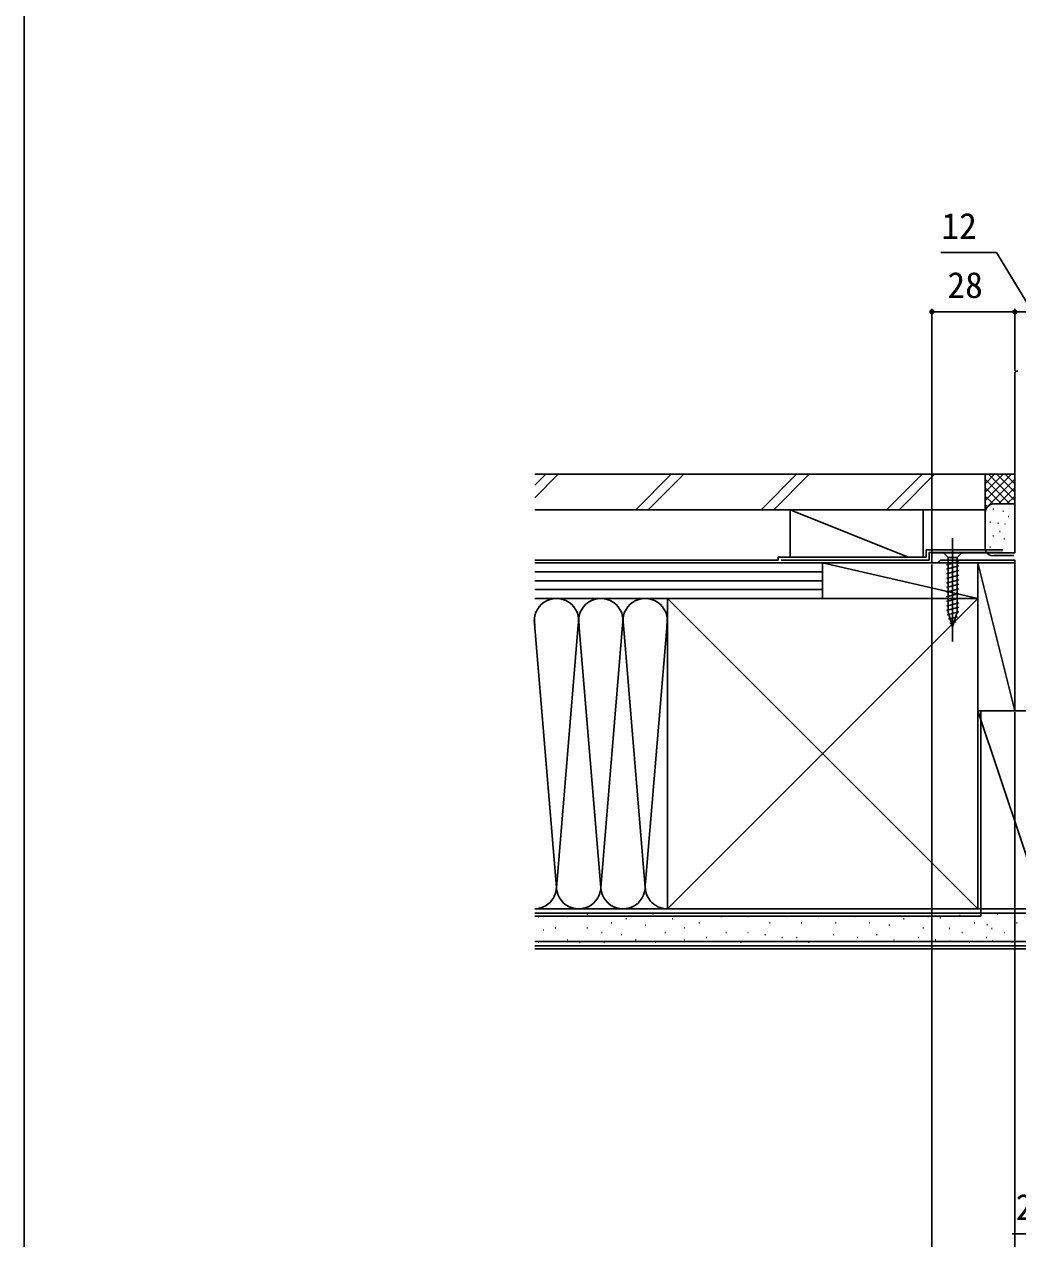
# Model space of a CAD drawing. Units: millimetres, scale not verified. Extents: x -525 to 525, y -783 to 778.
# Drawn here: x -525 to -189, y -576.3 to -165.5 of the extents above; entities that cross this region are included whole.
import ezdxf
from ezdxf.enums import TextEntityAlignment as Align

# ---------------------------------------------------------------- set-up
doc = ezdxf.new("R2010")
doc.units = ezdxf.units.MM
doc.header["$LTSCALE"] = 4
for name, color, linetype in [('0-2_YKK_11', 7, 'Continuous'), ('0-4_YKK_13', 4, 'Continuous'), ('0-6_YKK_D', 6, 'Continuous'), ('0-7_YKK_ZWAK', 7, 'Continuous'), ('0-8_YSS_K', 3, 'Continuous'), ('0-9_YSS_KE', 3, 'Continuous')]:
    doc.layers.add(name, color=color, linetype=linetype)
doc.styles.add('ＭＳ ゴシック', font='')
doc.styles.get('ＭＳ ゴシック').set_extended_font_data('MS Gothic')

msp = doc.modelspace()

# ---------------------------------------------------------------- linework, layer by layer
at = {"layer": '0-2_YKK_11'}
msp.add_lwpolyline([(-190, -283.7), (-190, -344.3), (-218, -344.3), (-218, -347.7), (-216.1, -347.7), (-215.6, -347.2), (-215.1, -346.7), (-190, -346.7), (-190, -397.7), (-185.758, -397.7), (-185.575, -397.58), (-185.025, -397.58), (-184.842, -397.7), (-182.2, -397.7)], dxfattribs=at)
msp.add_arc((-189, -283.7), 1, 90.00001, 179.99999, dxfattribs=at)
at = {"layer": '0-4_YKK_13'}
for p, q in [((-211, -339.3), (-211, -374.3)), ((-207.9, -344.3), (-214.1, -344.3)), ((-214.1, -344.3), (-212.55, -345.85)), ((-207.9, -344.3), (-209.45, -345.85)), ((-213.1, -348.276), (-208.9, -347.151)), ((-213.1, -349.829), (-208.9, -348.704)), ((-212.55, -345.85), (-212.55, -364.384)), ((-209.45, -345.85), (-212.55, -345.85)), ((-209.45, -364.384), (-209.45, -345.85)), ((-213.1, -351.382), (-208.9, -350.257)), ((-213.1, -352.935), (-208.9, -351.81)), ((-213.1, -354.488), (-208.9, -353.363)), ((-213.1, -356.041), (-208.9, -354.916)), ((-213.1, -357.594), (-208.9, -356.469)), ((-213.1, -359.147), (-208.9, -358.021)), ((-213.1, -360.7), (-208.9, -359.574)), ((-213.1, -362.253), (-208.9, -361.127)), ((-213.1, -363.806), (-208.9, -362.68)), ((-212.841, -365.289), (-208.9, -364.233)), ((-211, -369.3), (-212.55, -364.384)), ((-211, -369.3), (-209.45, -364.384)), ((-212.39, -366.721), (-209.354, -365.908)), ((-211.938, -368.153), (-209.888, -367.604))]:
    msp.add_line(p, q, dxfattribs=at)
at = {"layer": '0-6_YKK_D'}
for p, q in [((-218, -343.8), (-218, -261.7)), ((-190, -262.7), (-218, -262.7)), ((-190, -282.7), (-190, -261.7)), ((-190, -282.7), (-190, -261.7)), ((-190, -262.7), (-178, -262.7)), ((-218, -348.2), (-218, -615.599)), ((-190, -398.2), (-190, -595.599)), ((-190, -398.2), (-190, -615.599)), ((-190, -398.2), (-190, -615.599)), ((-162.5, -574.599), (-190.827, -574.599))]:
    msp.add_line(p, q, dxfattribs=at)
msp.add_lwpolyline([(-184, -262.7), (-196.223, -242.7), (-214.95, -242.7)], dxfattribs=at)
for centre in [(-218, -262.7), (-190, -262.7), (-190, -262.7)]:
    msp.add_circle(centre, 0.637, dxfattribs=at)
at = {"layer": '0-7_YKK_ZWAK'}
msp.add_line((-525, 747.3), (-525, -782.7), dxfattribs=at)
at = {"layer": '0-8_YSS_K'}
for p, q in [((-352.342, -321.41), (-348.632, -317.7)), ((-352.342, -325.653), (-344.389, -317.7)), ((-318.206, -329.7), (-306.206, -317.7)), ((-313.963, -329.7), (-301.963, -317.7)), ((-275.779, -329.7), (-263.779, -317.7)), ((-271.537, -329.7), (-259.537, -317.7)), ((-233.353, -329.7), (-221.353, -317.7)), ((-229.11, -329.7), (-217.11, -317.7)), ((-193.971, -317.7), (-200, -323.729)), ((-200, -317.7), (-190, -317.7)), ((-200, -330.7), (-200, -317.7)), ((-191.142, -317.7), (-200, -326.558)), ((-196.799, -317.7), (-200, -320.901)), ((-199.627, -317.7), (-200, -318.073)), ((-191.686, -327.7), (-200, -319.386)), ((-190, -319.386), (-200, -329.386)), ((-190, -326.558), (-198.858, -317.7)), ((-190, -323.729), (-196.029, -317.7)), ((-190, -320.901), (-193.201, -317.7)), ((-190, -318.073), (-190.373, -317.7)), ((-194.515, -327.7), (-200, -322.215)), ((-190, -322.215), (-195.485, -327.7)), ((-197.325, -327.718), (-200, -325.043)), ((-199.205, -328.666), (-200, -327.872)), ((-197, -327.7), (-190, -327.7)), ((-190, -325.043), (-192.675, -327.718)), ((-221, -329.7), (-266, -329.7)), ((-221, -329.7), (-221, -345.7)), ((-200, -342.7), (-200, -330.7)), ((-197.195, -329.528), (-197.395, -329.528)), ((-193.857, -330.195), (-194.057, -330.195)), ((-192.001, -332.026), (-192.201, -332.026)), ((-198.196, -333.867), (-198.396, -333.867)), ((-195.526, -334.201), (-195.726, -334.201)), ((-193.189, -334.535), (-193.389, -334.535)), ((-197.195, -338.541), (-197.395, -338.541)), ((-194.923, -336.994), (-195.123, -336.994)), ((-193.523, -339.542), (-193.723, -339.542)), ((-198.196, -342.382), (-198.396, -342.382)), ((-195.192, -343.214), (-195.392, -343.214)), ((-352.342, -347.7), (-255, -347.7)), ((-266, -347.7), (-221, -347.7)), ((-255, -359.7), (-255, -347.7)), ((-255, -359.7), (-255, -347.7)), ((-255, -347.7), (-202.5, -359.7)), ((-202.5, -347.7), (-190, -347.7)), ((-202.5, -397.7), (-202.5, -347.7)), ((-190, -397.7), (-202.5, -347.7)), ((-190.3, -345.2), (-197, -345.2)), ((-190, -347.7), (-190, -397.7)), ((-352.342, -350.7), (-255, -350.7)), ((-352.342, -353.7), (-255, -353.7)), ((-352.342, -356.7), (-255, -356.7)), ((-307.5, -359.7), (-352.342, -359.7)), ((-255, -359.7), (-352.342, -359.7)), ((-202.5, -464.7), (-307.5, -359.7)), ((-202.5, -359.7), (-307.5, -464.7)), ((-202.5, -359.7), (-255, -359.7)), ((-345, -457.581), (-352.501, -366.807)), ((-337.661, -368.765), (-345, -457.581)), ((-337.39, -368.145), (-330, -457.581)), ((-330, -457.581), (-322.658, -368.732)), ((-322.342, -368.732), (-315, -457.581)), ((-307.506, -366.894), (-314.842, -455.668)), ((-202.5, -397.7), (-175, -397.7)), ((-202.5, -464.7), (-202.5, -397.7)), ((-202.5, -397.7), (-180, -464.7)), ((-307.5, -464.7), (-352.342, -464.7)), ((-352.342, -466.2), (-180, -466.2)), ((-350.996, -467.266), (-351.196, -467.266)), ((-341.106, -467.266), (-341.306, -467.266)), ((-334.513, -466.442), (-334.713, -466.442)), ((-321.326, -468.09), (-321.526, -468.09)), ((-312.26, -466.442), (-312.46, -466.442)), ((-305.667, -468.09), (-305.867, -468.09)), ((-289.184, -467.266), (-289.384, -467.266)), ((-280.118, -467.266), (-280.318, -467.266)), ((-266.931, -467.266), (-267.131, -467.266)), ((-256.217, -467.266), (-256.417, -467.266)), ((-243.924, -467.266), (-244.124, -467.266)), ((-227.44, -468.09), (-227.64, -468.09)), ((-219.199, -467.266), (-219.399, -467.266)), ((-215.108, -467.699), (-215.308, -467.699)), ((-208.481, -466.919), (-208.681, -466.919)), ((-202.5, -464.7), (-180, -464.7)), ((-195.684, -466.53), (-195.884, -466.53)), ((-349.347, -471.887), (-349.547, -471.887)), ((-345.227, -471.062), (-345.427, -471.062)), ((-334.513, -471.062), (-334.713, -471.062)), ((-326.271, -469.414), (-326.471, -469.414)), ((-314.733, -470.238), (-314.933, -470.238)), ((-301.546, -471.062), (-301.746, -471.062)), ((-296.601, -469.414), (-296.801, -469.414)), ((-272.701, -469.414), (-272.901, -469.414)), ((-261.986, -469.414), (-262.186, -469.414)), ((-250.448, -469.414), (-250.648, -469.414)), ((-238.979, -469.414), (-239.179, -469.414)), ((-232.385, -470.238), (-232.585, -470.238)), ((-220.847, -471.062), (-221.047, -471.062)), ((-211.99, -471.317), (-212.19, -471.317)), ((-203.54, -469.414), (-203.74, -469.414)), ((-199.192, -470.148), (-199.392, -470.148)), ((-197.628, -471.317), (-197.828, -471.317)), ((-189.178, -469.414), (-189.378, -469.414)), ((-352.342, -475.7), (-180, -475.7)), ((-350.996, -476.007), (-351.196, -476.007)), ((-341.106, -475.183), (-341.306, -475.183)), ((-336.985, -476.007), (-337.185, -476.007)), ((-329.568, -472.711), (-329.768, -472.711)), ((-328.743, -476.007), (-328.943, -476.007)), ((-322.974, -473.535), (-323.174, -473.535)), ((-318.029, -475.183), (-318.229, -475.183)), ((-311.436, -476.007), (-311.636, -476.007)), ((-308.139, -472.711), (-308.339, -472.711)), ((-301.546, -475.183), (-301.746, -475.183)), ((-294.129, -474.359), (-294.329, -474.359)), ((-287.535, -472.711), (-287.735, -472.711)), ((-282.59, -476.007), (-282.79, -476.007)), ((-280.118, -472.711), (-280.318, -472.711)), ((-274.349, -473.535), (-274.549, -473.535)), ((-268.58, -474.359), (-268.78, -474.359)), ((-263.635, -474.359), (-263.835, -474.359)), ((-259.514, -476.007), (-259.714, -476.007)), ((-251.272, -473.535), (-251.472, -473.535)), ((-243.099, -474.359), (-243.299, -474.359)), ((-236.506, -473.535), (-236.706, -473.535)), ((-230.737, -475.183), (-230.937, -475.183)), ((-222.495, -474.359), (-222.695, -474.359)), ((-216.726, -475.183), (-216.926, -475.183)), ((-211.8, -475.605), (-212, -475.605)), ((-207.661, -472.711), (-207.861, -472.711)), ((-205.188, -476.007), (-205.388, -476.007)), ((-199.419, -474.359), (-199.619, -474.359)), ((-197.438, -475.605), (-197.638, -475.605)), ((-193.299, -472.711), (-193.499, -472.711)), ((-190.827, -476.007), (-191.027, -476.007)), ((-352.342, -478.2), (-180, -478.2))]:
    msp.add_line(p, q, dxfattribs=at)
for points in [[(-226, -345.7), (-266, -329.7), (-266, -345.7)], [(-255, -347.7), (-202.5, -347.7), (-202.5, -359.7)]]:
    msp.add_lwpolyline(points, dxfattribs=at)
for centre, radius, start, end in [((-197, -330.7), 3, 90, 180), ((-197.392, -342.621), 2.609, 181.73764, 278.65122), ((-345, -367.2), 7.5, 348.21621, 191.78332), ((-330, -367.2), 7.5, 348.21621, 191.78332), ((-315, -367.2), 7.5, 348.21621, 191.78332), ((-352.5, -457.2), 7.5, 271.20749, 11.78354), ((-337.5, -457.2), 7.5, 168.21647, 11.78354), ((-322.5, -457.2), 7.5, 168.21647, 11.78354), ((-307.5, -457.2), 7.5, 168.21647, 270)]:
    msp.add_arc(centre, radius, start, end, dxfattribs=at)
at = {"layer": '0-9_YSS_KE'}
for p, q in [((-352.342, -317.7), (-200, -317.7)), ((-220, -343.2), (-194, -343.2)), ((-219, -344.2), (-194, -344.2)), ((-270, -346.7), (-352.342, -346.7)), ((-270, -345.7), (-270, -346.7)), ((-307.5, -359.7), (-202.5, -359.7)), ((-307.5, -373.665), (-307.5, -359.7)), ((-202.5, -359.7), (-202.5, -464.7)), ((-307.5, -464.7), (-307.5, -367.2)), ((-201.5, -397.7), (-201.5, -467.2)), ((-352.342, -464.7), (-180, -464.7)), ((-201.5, -467.2), (-352.342, -467.2)), ((-202.5, -464.7), (-307.5, -464.7)), ((-352.342, -477.2), (-180, -477.2))]:
    msp.add_line(p, q, dxfattribs=at)
for points in [[(-352.342, -329.7), (-200, -329.7), (-200, -317.7)], [(-220, -343.2), (-220, -345.7), (-270, -345.7)], [(-219, -344.2), (-219, -346.7), (-269, -346.7)]]:
    msp.add_lwpolyline(points, dxfattribs=at)

# ---------------------------------------------------------------- texts
at = {"layer": '0-6_YKK_D', "style": 'ＭＳ ゴシック'}
for s, p in [('12', (-214.791, -240.7)), ('28', (-212.761, -260.7)), ('2.5', (-189.714, -572.599))]:
    msp.add_text(s, height=8.798, dxfattribs=at).set_placement(p, align=Align.BOTTOM_LEFT)

doc.saveas('drawing.dxf')
